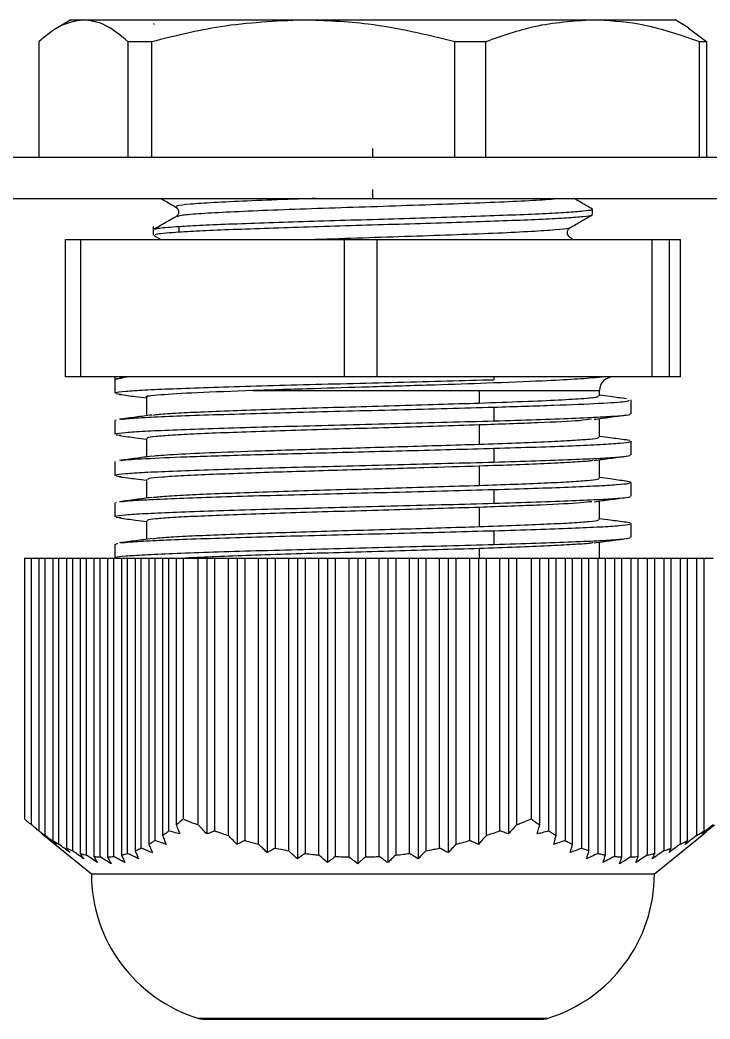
# Model space of a CAD drawing. Header units: millimetres. Extents: x 24 to 293, y 35 to 211.
# Drawn here: x 80.89 to 93.45, y 35.38 to 53.58 of the extents above; entities that cross this region are included whole.
import ezdxf

# ---------------------------------------------------------------- set-up
doc = ezdxf.new("R2010")
doc.units = ezdxf.units.MM
doc.header["$PDSIZE"] = -1

msp = doc.modelspace()

# ---------------------------------------------------------------- linework, layer by layer
at = {"color": 7, "linetype": 'Continuous', "lineweight": 25}
for p, q in [((81.814, 53.578), (81.571, 53.438)), ((81.814, 53.578), (82.045, 53.578)), ((82.045, 53.578), (86.046, 53.578)), ((86.046, 53.578), (91.315, 53.578)), ((91.315, 53.578), (92.814, 53.578)), ((93.058, 53.438), (92.814, 53.578)), ((93.056, 53.434), (93.396, 53.181)), ((81.232, 53.181), (81.232, 51.078)), ((83.288, 53.181), (82.859, 53.181)), ((82.859, 51.078), (82.859, 53.181)), ((83.288, 51.078), (83.288, 53.181)), ((88.805, 51.078), (88.805, 53.181)), ((89.37, 53.181), (88.805, 53.181)), ((89.37, 51.078), (89.37, 53.181)), ((93.26, 51.078), (93.26, 53.181)), ((93.396, 53.181), (93.26, 53.181)), ((93.396, 51.078), (93.396, 53.181)), ((38.564, 51.078), (136.064, 51.078)), ((38.564, 50.328), (136.064, 50.328)), ((91.314, 50.036), (91.314, 50.129)), ((83.314, 49.818), (83.314, 49.661)), ((83.781, 49.813), (83.781, 49.719)), ((81.717, 47.078), (81.717, 49.578)), ((81.717, 49.578), (81.993, 49.578)), ((81.993, 47.078), (81.993, 49.578)), ((81.993, 49.578), (86.799, 49.578)), ((83.325, 49.652), (83.452, 49.578)), ((86.799, 47.078), (86.799, 49.578)), ((86.799, 49.578), (87.389, 49.578)), ((87.389, 47.078), (87.389, 49.578)), ((87.389, 49.578), (92.396, 49.578)), ((90.945, 49.589), (90.897, 49.617)), ((92.396, 47.078), (92.396, 49.578)), ((92.396, 49.578), (92.71, 49.578)), ((92.71, 49.578), (92.71, 47.078)), ((92.71, 49.578), (92.912, 49.578)), ((92.912, 47.078), (92.912, 49.578)), ((81.993, 47.078), (81.717, 47.078)), ((86.799, 47.078), (81.993, 47.078)), ((82.614, 47.078), (82.614, 46.783)), ((82.873, 47.078), (82.702, 47.056)), ((87.389, 47.078), (86.799, 47.078)), ((92.396, 47.078), (87.389, 47.078)), ((89.518, 47.078), (89.518, 47.028)), ((92.71, 47.078), (92.396, 47.078)), ((92.912, 47.078), (92.71, 47.078)), ((82.723, 46.76), (82.638, 46.77)), ((85.126, 46.828), (89.248, 46.828)), ((89.248, 46.828), (89.248, 46.603)), ((89.248, 46.828), (91.439, 46.828)), ((91.439, 46.733), (91.439, 46.828)), ((83.189, 46.708), (83.189, 46.371)), ((92.014, 46.408), (92.014, 46.658)), ((89.518, 46.528), (89.518, 46.278)), ((82.614, 46.283), (82.614, 46.033)), ((82.637, 46.283), (82.636, 46.294)), ((91.439, 45.983), (91.439, 46.32)), ((89.248, 46.203), (89.248, 45.853)), ((82.725, 46.009), (82.638, 46.02)), ((83.189, 45.958), (83.189, 45.621)), ((91.993, 45.919), (91.905, 45.931)), ((92.014, 45.658), (92.014, 45.908)), ((89.518, 45.778), (89.518, 45.528)), ((82.614, 45.533), (82.614, 45.283)), ((82.622, 45.533), (82.615, 45.535)), ((91.439, 45.233), (91.439, 45.57)), ((89.248, 45.453), (89.248, 45.103)), ((82.724, 45.259), (82.638, 45.27)), ((83.189, 45.208), (83.189, 44.871)), ((92.01, 45.163), (91.911, 45.181)), ((92.014, 44.908), (92.014, 45.158)), ((89.518, 45.028), (89.518, 44.778)), ((82.614, 44.783), (82.614, 44.533)), ((82.637, 44.783), (82.642, 44.796)), ((91.439, 44.483), (91.439, 44.819)), ((89.248, 44.703), (89.248, 44.353)), ((82.723, 44.51), (82.638, 44.52)), ((83.189, 44.458), (83.189, 44.121)), ((91.996, 44.418), (91.904, 44.431)), ((92.014, 44.158), (92.014, 44.408)), ((89.518, 44.278), (89.518, 44.028)), ((82.614, 44.033), (82.614, 43.783)), ((82.632, 44.033), (82.668, 44.051)), ((91.439, 43.778), (91.439, 44.07)), ((89.248, 43.953), (89.248, 43.778)), ((80.972, 43.778), (80.972, 39.028)), ((80.972, 43.778), (81.097, 43.778)), ((81.097, 38.92), (81.097, 43.778)), ((81.097, 43.778), (81.233, 43.778)), ((81.233, 43.778), (81.233, 38.81)), ((81.233, 43.778), (81.347, 43.778)), ((81.347, 38.727), (81.347, 43.778)), ((81.347, 43.778), (81.483, 43.778)), ((81.483, 43.778), (81.483, 38.636)), ((81.483, 43.778), (81.597, 43.778)), ((81.597, 38.568), (81.597, 43.778)), ((81.597, 43.778), (81.733, 43.778)), ((81.733, 43.778), (81.733, 38.498)), ((81.733, 43.778), (81.847, 43.778)), ((81.847, 38.449), (81.847, 43.778)), ((81.847, 43.778), (81.983, 43.778)), ((81.983, 43.778), (81.983, 38.401)), ((81.983, 43.778), (82.097, 43.778)), ((82.097, 38.37), (82.097, 43.778)), ((82.097, 43.778), (82.233, 43.778)), ((82.233, 43.778), (82.233, 38.346)), ((82.233, 43.778), (82.347, 43.778)), ((82.347, 38.336), (82.347, 43.778)), ((82.347, 43.778), (82.483, 43.778)), ((82.483, 43.778), (82.483, 38.336)), ((82.483, 43.778), (82.596, 43.778)), ((82.596, 38.346), (82.596, 43.778)), ((82.596, 43.778), (82.733, 43.778)), ((82.733, 43.778), (82.733, 38.37)), ((82.733, 43.778), (82.846, 43.778)), ((82.846, 38.401), (82.846, 43.778)), ((82.846, 43.778), (82.983, 43.778)), ((82.983, 43.778), (82.983, 38.449)), ((82.983, 43.778), (83.096, 43.778)), ((83.096, 38.498), (83.096, 43.778)), ((83.096, 43.778), (83.233, 43.778)), ((83.233, 43.778), (83.233, 38.568)), ((83.233, 43.778), (83.346, 43.778)), ((83.346, 38.636), (83.346, 43.778)), ((83.346, 43.778), (83.482, 43.778)), ((83.482, 43.778), (83.482, 38.727)), ((83.482, 43.778), (83.596, 43.778)), ((83.596, 38.81), (83.596, 43.778)), ((83.596, 43.778), (83.732, 43.778)), ((83.732, 43.778), (83.732, 38.92)), ((83.732, 43.778), (83.857, 43.778)), ((83.857, 43.778), (83.857, 39.028)), ((83.857, 43.778), (84.133, 43.778)), ((84.133, 38.92), (84.133, 43.778)), ((84.133, 43.778), (84.29, 43.778)), ((84.29, 43.778), (84.29, 38.755)), ((84.29, 43.778), (84.432, 43.778)), ((84.432, 43.778), (84.432, 38.81)), ((84.432, 43.778), (84.682, 43.778)), ((84.682, 38.727), (84.682, 43.778)), ((84.682, 43.778), (84.839, 43.778)), ((84.839, 43.778), (84.839, 38.566)), ((84.839, 43.778), (84.981, 43.778)), ((84.981, 43.778), (84.981, 38.636)), ((84.981, 43.778), (85.231, 43.778)), ((85.231, 38.568), (85.231, 43.778)), ((85.231, 43.778), (85.389, 43.778)), ((85.389, 43.778), (85.389, 38.415)), ((85.389, 43.778), (85.531, 43.778)), ((85.531, 43.778), (85.531, 38.498)), ((85.531, 43.778), (85.78, 43.778)), ((85.78, 38.449), (85.78, 43.778)), ((85.78, 43.778), (85.938, 43.778)), ((85.938, 43.778), (85.938, 38.303)), ((85.938, 43.778), (86.08, 43.778)), ((86.08, 43.778), (86.08, 38.401)), ((86.08, 43.778), (86.33, 43.778)), ((86.33, 38.37), (86.33, 43.778)), ((86.33, 43.778), (86.487, 43.778)), ((86.487, 43.778), (86.487, 38.235)), ((86.487, 43.778), (86.629, 43.778)), ((86.629, 43.778), (86.629, 38.346)), ((86.629, 43.778), (86.879, 43.778)), ((86.879, 38.336), (86.879, 43.778)), ((86.879, 43.778), (87.036, 43.778)), ((87.036, 43.778), (87.036, 38.212)), ((87.036, 43.778), (87.178, 43.778)), ((87.178, 43.778), (87.178, 38.336)), ((87.178, 43.778), (87.428, 43.778)), ((87.428, 38.346), (87.428, 43.778)), ((87.428, 43.778), (87.586, 43.778)), ((87.586, 43.778), (87.586, 38.235)), ((87.586, 43.778), (87.728, 43.778)), ((87.728, 43.778), (87.728, 38.37)), ((87.728, 43.778), (87.977, 43.778)), ((87.977, 38.401), (87.977, 43.778)), ((87.977, 43.778), (88.135, 43.778)), ((88.135, 43.778), (88.135, 38.303)), ((88.135, 43.778), (88.277, 43.778)), ((88.277, 43.778), (88.277, 38.449)), ((88.277, 43.778), (88.527, 43.778)), ((88.527, 38.498), (88.527, 43.778)), ((88.527, 43.778), (88.684, 43.778)), ((88.684, 43.778), (88.684, 38.415)), ((88.684, 43.778), (88.826, 43.778)), ((88.826, 43.778), (88.826, 38.568)), ((88.826, 43.778), (89.076, 43.778)), ((89.076, 38.636), (89.076, 43.778)), ((89.076, 43.778), (89.233, 43.778)), ((89.233, 43.778), (89.233, 38.566)), ((89.233, 43.778), (89.375, 43.778)), ((89.375, 43.778), (89.375, 38.727)), ((89.375, 43.778), (89.625, 43.778)), ((89.625, 38.81), (89.625, 43.778)), ((89.625, 43.778), (89.783, 43.778)), ((89.783, 43.778), (89.783, 38.755)), ((89.783, 43.778), (89.925, 43.778)), ((89.925, 43.778), (89.925, 38.92)), ((89.925, 43.778), (90.2, 43.778)), ((90.2, 39.028), (90.2, 43.778)), ((90.2, 43.778), (90.35, 43.778)), ((90.35, 38.92), (90.35, 43.778)), ((90.35, 43.778), (90.513, 43.778)), ((90.513, 43.778), (90.513, 38.81)), ((90.513, 43.778), (90.649, 43.778)), ((90.649, 38.727), (90.649, 43.778)), ((90.649, 43.778), (90.812, 43.778)), ((90.812, 43.778), (90.812, 38.636)), ((90.812, 43.778), (90.948, 43.778)), ((90.948, 38.568), (90.948, 43.778)), ((90.948, 43.778), (91.112, 43.778)), ((91.112, 43.778), (91.112, 38.498)), ((91.112, 43.778), (91.248, 43.778)), ((91.248, 38.449), (91.248, 43.778)), ((91.248, 43.778), (91.411, 43.778)), ((91.411, 43.778), (91.411, 38.401)), ((91.411, 43.778), (91.547, 43.778)), ((91.547, 38.37), (91.547, 43.778)), ((91.547, 43.778), (91.71, 43.778)), ((91.71, 43.778), (91.71, 38.346)), ((91.71, 43.778), (91.847, 43.778)), ((91.847, 38.336), (91.847, 43.778)), ((91.847, 43.778), (92.01, 43.778)), ((92.01, 43.778), (92.01, 38.336)), ((92.01, 43.778), (92.146, 43.778)), ((92.146, 38.346), (92.146, 43.778)), ((92.146, 43.778), (92.309, 43.778)), ((92.309, 43.778), (92.309, 38.37)), ((92.309, 43.778), (92.445, 43.778)), ((92.445, 38.401), (92.445, 43.778)), ((92.445, 43.778), (92.609, 43.778)), ((92.609, 43.778), (92.609, 38.449)), ((92.609, 43.778), (92.745, 43.778)), ((92.745, 38.498), (92.745, 43.778)), ((92.745, 43.778), (92.908, 43.778)), ((92.908, 43.778), (92.908, 38.568)), ((92.908, 43.778), (93.044, 43.778)), ((93.044, 38.636), (93.044, 43.778)), ((93.044, 43.778), (93.207, 43.778)), ((93.207, 43.778), (93.207, 38.727)), ((93.207, 43.778), (93.343, 43.778)), ((93.343, 38.81), (93.343, 43.778)), ((93.343, 43.778), (93.507, 43.778)), ((81.293, 38.76), (82.189, 38.028)), ((92.439, 38.028), (93.336, 38.76)), ((93.336, 38.76), (93.33, 38.755)), ((82.189, 38.028), (92.439, 38.028)), ((90.484, 35.396), (84.144, 35.396)), ((84.217, 35.385), (90.412, 35.385))]:
    msp.add_line(p, q, dxfattribs=at)
at = {"color": 7, "linetype": 'Continuous'}
for p, q in [((87.314, 51.078), (87.314, 51.24)), ((87.314, 51.078), (87.395, 51.078)), ((87.314, 50.328), (87.314, 50.49)), ((87.314, 50.328), (87.395, 50.328))]:
    msp.add_line(p, q, dxfattribs=at)
at = {"color": 7, "linetype": 'Continuous', "lineweight": 25}
for centre, radius, start, end in [((91.689, 46.828), 0.25, 90, 180), ((84.939, 38.028), 2.75, 180, 253.1998), ((89.689, 38.028), 2.75, 286.8002, 0), ((84.217, 35.635), 0.25, 253.1998, 270), ((90.412, 35.635), 0.25, 270, 286.8002)]:
    msp.add_arc(centre, radius, start, end, dxfattribs=at)
for points, knots in [([(82.045, 53.578), (81.896, 53.555), (81.622, 53.512), (81.355, 53.285), (81.232, 53.181)], [0, 0, 0, 0, 0.5422, 1, 1, 1, 1]), ([(82.859, 53.181), (82.705, 53.309), (82.437, 53.531), (82.162, 53.564), (82.045, 53.578)], [0, 0, 0, 0, 0.57555, 1, 1, 1, 1]), ([(86.046, 53.578), (85.541, 53.555), (84.609, 53.512), (83.703, 53.285), (83.288, 53.181)], [0, 0, 0, 0, 0.5422, 1, 1, 1, 1]), ([(83.326, 53.513), (83.325, 53.513), (83.308, 53.51), (83.321, 53.507), (83.333, 53.504)], [0, 0, 0, 0, 0.05261, 1, 1, 1, 1]), ([(88.805, 53.181), (88.282, 53.309), (87.374, 53.531), (86.442, 53.564), (86.046, 53.578)], [0, 0, 0, 0, 0.57555, 1, 1, 1, 1]), ([(91.315, 53.578), (90.959, 53.555), (90.301, 53.512), (89.663, 53.285), (89.37, 53.181)], [0, 0, 0, 0, 0.5422, 1, 1, 1, 1]), ([(93.26, 53.181), (92.892, 53.309), (92.251, 53.531), (91.594, 53.564), (91.315, 53.578)], [0, 0, 0, 0, 0.5755498, 1, 1, 1, 1]), ([(83.451, 50.328), (83.475, 50.315), (83.566, 50.262), (83.658, 50.209), (83.725, 50.17)], [0, 0, 0, 0, 0.258486, 1, 1, 1, 1]), ([(86.269, 50.328), (86.099, 50.322), (85.647, 50.307), (85.005, 50.281), (84.391, 50.252), (83.96, 50.223), (83.723, 50.195), (83.736, 50.178), (83.742, 50.17)], [0, 0, 0, 0, 0.110938, 0.295748, 0.480607, 0.665419, 0.850276, 1, 1, 1, 1]), ([(90.726, 50.328), (90.677, 50.322), (90.545, 50.307), (90.108, 50.281), (89.47, 50.252), (88.693, 50.223), (87.836, 50.193), (86.948, 50.164), (86.081, 50.135), (85.288, 50.106), (84.616, 50.076), (84.112, 50.047), (83.803, 50.02), (83.764, 50.003), (83.748, 49.996)], [0, 0, 0, 0, 0.053051, 0.141244, 0.229469, 0.317663, 0.405888, 0.494082, 0.582306, 0.670501, 0.758725, 0.846921, 0.935143, 1, 1, 1, 1]), ([(91.309, 50.135), (91.242, 50.174), (91.13, 50.239), (91.019, 50.303), (90.976, 50.328)], [0, 0, 0, 0, 0.608929, 1, 1, 1, 1]), ([(83.726, 50.169), (83.739, 50.159), (83.765, 50.137), (83.779, 50.082), (83.765, 50.028), (83.739, 50.007), (83.726, 49.996)], [0, 0, 0, 0, 0.251225, 0.500116, 0.748828, 1, 1, 1, 1]), ([(91.295, 50.129), (91.299, 50.125), (91.309, 50.114), (91.158, 50.094), (90.86, 50.07), (90.418, 50.047), (89.859, 50.024), (89.202, 50), (88.472, 49.977), (87.697, 49.953), (86.908, 49.93), (86.134, 49.906), (85.406, 49.883), (84.753, 49.86), (84.189, 49.836), (83.917, 49.82), (83.781, 49.813)], [0, 0, 0, 0, 0.0381092, 0.1121008, 0.1860924, 0.260084, 0.3340756, 0.4080672, 0.4820588, 0.5560504, 0.630042, 0.7040336, 0.7780252, 0.8520168, 0.9260084, 1, 1, 1, 1]), ([(83.781, 49.719), (83.917, 49.727), (84.189, 49.742), (84.753, 49.766), (85.406, 49.789), (86.134, 49.813), (86.908, 49.836), (87.697, 49.86), (88.472, 49.883), (89.201, 49.906), (89.859, 49.93), (90.418, 49.953), (90.86, 49.977), (91.158, 50), (91.309, 50.02), (91.299, 50.032), (91.295, 50.036)], [0, 0, 0, 0, 0.073991, 0.147983, 0.221974, 0.295965, 0.369956, 0.443948, 0.517939, 0.59193, 0.665921, 0.739913, 0.813904, 0.887895, 0.961887, 1, 1, 1, 1]), ([(83.727, 49.996), (83.659, 49.957), (83.524, 49.879), (83.388, 49.8), (83.32, 49.761)], [0, 0, 0, 0, 0.4999705, 1, 1, 1, 1]), ([(90.901, 49.794), (90.969, 49.833), (91.105, 49.912), (91.24, 49.99), (91.308, 50.029)], [0, 0, 0, 0, 0.499969, 1, 1, 1, 1]), ([(83.781, 49.813), (83.642, 49.803), (83.399, 49.786), (83.36, 49.769), (83.343, 49.761)], [0, 0, 0, 0, 0.5702663, 1, 1, 1, 1]), ([(83.353, 49.661), (83.35, 49.668), (83.343, 49.688), (83.616, 49.707), (83.781, 49.719)], [0, 0, 0, 0, 0.39654, 1, 1, 1, 1]), ([(90.877, 49.794), (90.877, 49.79), (90.877, 49.777), (90.656, 49.754), (90.225, 49.725), (89.609, 49.695), (88.856, 49.666), (88.013, 49.637), (87.123, 49.608), (86.548, 49.588), (86.261, 49.578)], [0, 0, 0, 0, 0.0495846, 0.1853552, 0.3211304, 0.4569025, 0.5926914, 0.7284626, 0.8642174, 1, 1, 1, 1]), ([(90.902, 49.621), (90.889, 49.632), (90.863, 49.653), (90.85, 49.707), (90.863, 49.762), (90.889, 49.784), (90.902, 49.794)], [0, 0, 0, 0, 0.251258, 0.499995, 0.748839, 1, 1, 1, 1]), ([(82.657, 47.033), (82.64, 47.036), (82.604, 47.044), (82.698, 47.052), (82.746, 47.056)], [0, 0, 0, 0, 0.488682, 1, 1, 1, 1]), ([(82.637, 46.783), (82.632, 46.786), (82.618, 46.798), (82.79, 46.817), (83.134, 46.841), (83.649, 46.864), (84.303, 46.888), (85.072, 46.911), (85.928, 46.935), (86.837, 46.958), (87.763, 46.981), (88.678, 47.005), (89.238, 47.02), (89.518, 47.028)], [0, 0, 0, 0, 0.04625, 0.141625, 0.237, 0.332375, 0.42775, 0.523125, 0.6185, 0.713875, 0.80925, 0.904625, 1, 1, 1, 1]), ([(91.482, 47.078), (91.485, 47.078), (91.489, 47.078), (91.48, 47.077), (91.477, 47.077), (91.474, 47.076), (91.472, 47.076), (91.467, 47.075), (91.445, 47.072), (91.29, 47.056), (91.008, 47.034), (90.35, 46.999), (89.482, 46.965), (88.39, 46.929), (87.308, 46.896), (86.156, 46.862), (85.491, 46.84), (85.126, 46.828)], [0, 0, 0, 0, 0.0092502, 0.0103368, 0.010744, 0.011099, 0.0114502, 0.0118472, 0.0129017, 0.0219211, 0.1402001, 0.2615977, 0.425305, 0.5568987, 0.7125462, 0.8420577, 1, 1, 1, 1]), ([(82.7, 46.76), (82.798, 46.747), (82.961, 46.725), (83.124, 46.703), (83.189, 46.695)], [0, 0, 0, 0, 0.600116, 1, 1, 1, 1]), ([(85.126, 46.828), (84.765, 46.815), (84.043, 46.789), (83.411, 46.75), (83.13, 46.723), (83.201, 46.709), (83.207, 46.708)], [0, 0, 0, 0, 0.323592, 0.647185, 0.970777, 1, 1, 1, 1]), ([(83.305, 46.384), (83.322, 46.386), (83.385, 46.397), (83.653, 46.416), (84.096, 46.439), (84.672, 46.463), (85.346, 46.486), (86.097, 46.51), (86.895, 46.533), (87.708, 46.556), (88.511, 46.58), (89.002, 46.595), (89.248, 46.603)], [0, 0, 0, 0, 0.04002, 0.146685, 0.253349, 0.360014, 0.466678, 0.573342, 0.680007, 0.786671, 0.893336, 1, 1, 1, 1]), ([(89.248, 46.603), (89.524, 46.613), (90.075, 46.631), (90.723, 46.66), (91.181, 46.688), (91.423, 46.712), (91.415, 46.727), (91.412, 46.733)], [0, 0, 0, 0, 0.217575, 0.435151, 0.652726, 0.870302, 1, 1, 1, 1]), ([(89.518, 46.528), (89.899, 46.54), (90.662, 46.563), (91.47, 46.597), (91.954, 46.629), (91.971, 46.649), (91.979, 46.658)], [0, 0, 0, 0, 0.265894, 0.531787, 0.797681, 1, 1, 1, 1]), ([(91.928, 46.68), (91.831, 46.693), (91.667, 46.715), (91.504, 46.737), (91.439, 46.746)], [0, 0, 0, 0, 0.60021, 1, 1, 1, 1]), ([(82.725, 46.306), (82.75, 46.31), (82.826, 46.321), (83.142, 46.341), (83.647, 46.364), (84.303, 46.388), (85.072, 46.411), (85.928, 46.435), (86.837, 46.458), (87.763, 46.481), (88.678, 46.505), (89.238, 46.52), (89.518, 46.528)], [0, 0, 0, 0, 0.052314, 0.157612, 0.262911, 0.368209, 0.473508, 0.578806, 0.684105, 0.789403, 0.894702, 1, 1, 1, 1]), ([(89.518, 46.278), (89.781, 46.286), (90.308, 46.302), (90.961, 46.325), (91.481, 46.349), (91.831, 46.372), (92.008, 46.392), (91.996, 46.403), (91.992, 46.408)], [0, 0, 0, 0, 0.181324, 0.362647, 0.543971, 0.725295, 0.906619, 1, 1, 1, 1]), ([(82.637, 46.033), (82.632, 46.036), (82.618, 46.048), (82.79, 46.067), (83.134, 46.091), (83.649, 46.114), (84.303, 46.138), (85.072, 46.161), (85.928, 46.184), (86.837, 46.208), (87.763, 46.231), (88.678, 46.255), (89.238, 46.27), (89.518, 46.278)], [0, 0, 0, 0, 0.046244, 0.14162, 0.236995, 0.332371, 0.427747, 0.523122, 0.618498, 0.713873, 0.809249, 0.904624, 1, 1, 1, 1]), ([(83.288, 46.384), (83.19, 46.371), (82.995, 46.345), (82.799, 46.319), (82.702, 46.306)], [0, 0, 0, 0, 0.499396, 1, 1, 1, 1]), ([(91.293, 46.307), (91.232, 46.298), (91.076, 46.277), (90.37, 46.242), (89.622, 46.216), (89.248, 46.203)], [0, 0, 0, 0, 0.2435572, 0.6217786, 1, 1, 1, 1]), ([(91.341, 46.306), (91.439, 46.319), (91.634, 46.346), (91.829, 46.372), (91.927, 46.385)], [0, 0, 0, 0, 0.499368, 1, 1, 1, 1]), ([(89.248, 46.203), (89.002, 46.195), (88.511, 46.18), (87.708, 46.156), (86.895, 46.133), (86.097, 46.11), (85.347, 46.086), (84.671, 46.063), (84.098, 46.039), (83.646, 46.016), (83.343, 45.992), (83.193, 45.973), (83.205, 45.961), (83.209, 45.958)], [0, 0, 0, 0, 0.095375, 0.19075, 0.286125, 0.381499, 0.476874, 0.572249, 0.667624, 0.762999, 0.858374, 0.953748, 1, 1, 1, 1]), ([(82.701, 46.009), (82.799, 45.996), (82.962, 45.975), (83.125, 45.953), (83.189, 45.945)], [0, 0, 0, 0, 0.601362, 1, 1, 1, 1]), ([(83.298, 45.633), (83.302, 45.635), (83.348, 45.646), (83.672, 45.667), (84.314, 45.7), (85.281, 45.734), (86.5, 45.772), (87.91, 45.812), (88.793, 45.839), (89.248, 45.853)], [0, 0, 0, 0, 0.014951, 0.150545, 0.297595, 0.456084, 0.625994, 0.807306, 1, 1, 1, 1]), ([(89.248, 45.853), (89.479, 45.861), (89.942, 45.877), (90.515, 45.9), (90.972, 45.924), (91.278, 45.947), (91.434, 45.967), (91.423, 45.978), (91.419, 45.983)], [0, 0, 0, 0, 0.181324, 0.362648, 0.543972, 0.725296, 0.90662, 1, 1, 1, 1]), ([(89.518, 45.778), (89.781, 45.786), (90.308, 45.802), (90.961, 45.825), (91.481, 45.849), (91.831, 45.872), (92.008, 45.892), (91.996, 45.903), (91.992, 45.908)], [0, 0, 0, 0, 0.181324, 0.362648, 0.543972, 0.725296, 0.90662, 1, 1, 1, 1]), ([(91.928, 45.93), (91.83, 45.943), (91.667, 45.965), (91.504, 45.987), (91.439, 45.995)], [0, 0, 0, 0, 0.600745, 1, 1, 1, 1]), ([(82.723, 45.556), (82.732, 45.558), (82.785, 45.57), (83.161, 45.592), (83.897, 45.625), (84.997, 45.659), (86.14, 45.69), (87.148, 45.716), (87.947, 45.736), (88.756, 45.757), (89.261, 45.771), (89.518, 45.778)], [0, 0, 0, 0, 0.027664, 0.16132, 0.306267, 0.462489, 0.629969, 0.718222, 0.809312, 0.903238, 1, 1, 1, 1]), ([(82.637, 45.283), (82.632, 45.286), (82.618, 45.298), (82.79, 45.317), (83.134, 45.341), (83.649, 45.364), (84.303, 45.388), (85.072, 45.411), (85.928, 45.435), (86.837, 45.458), (87.763, 45.481), (88.678, 45.505), (89.238, 45.52), (89.518, 45.528)], [0, 0, 0, 0, 0.046254, 0.141628, 0.237003, 0.332378, 0.427752, 0.523127, 0.618501, 0.713876, 0.809251, 0.904625, 1, 1, 1, 1]), ([(83.287, 45.634), (83.189, 45.621), (82.994, 45.594), (82.799, 45.569), (82.701, 45.556)], [0, 0, 0, 0, 0.49942, 1, 1, 1, 1]), ([(91.324, 45.557), (91.305, 45.553), (91.239, 45.542), (90.964, 45.524), (90.516, 45.5), (89.941, 45.477), (89.479, 45.461), (89.248, 45.453)], [0, 0, 0, 0, 0.093834, 0.320376, 0.546917, 0.773459, 1, 1, 1, 1]), ([(89.518, 45.528), (89.78, 45.536), (90.304, 45.552), (90.954, 45.575), (91.474, 45.598), (91.826, 45.622), (92.006, 45.641), (91.996, 45.653), (91.992, 45.658)], [0, 0, 0, 0, 0.18023, 0.360605, 0.541124, 0.721788, 0.902597, 1, 1, 1, 1]), ([(91.342, 45.557), (91.44, 45.57), (91.635, 45.596), (91.831, 45.622), (91.929, 45.635)], [0, 0, 0, 0, 0.499386, 1, 1, 1, 1]), ([(89.248, 45.453), (88.918, 45.443), (88.21, 45.421), (86.959, 45.385), (85.851, 45.352), (84.992, 45.324), (84.378, 45.301), (83.848, 45.277), (83.449, 45.252), (83.214, 45.229), (83.213, 45.214), (83.213, 45.208)], [0, 0, 0, 0, 0.126887, 0.271881, 0.434932, 0.523578, 0.616775, 0.714522, 0.816816, 0.923656, 1, 1, 1, 1]), ([(82.701, 45.26), (82.799, 45.247), (82.962, 45.225), (83.125, 45.203), (83.189, 45.195)], [0, 0, 0, 0, 0.601572, 1, 1, 1, 1]), ([(89.248, 45.103), (89.465, 45.111), (89.901, 45.125), (90.451, 45.147), (90.904, 45.17), (91.227, 45.192), (91.415, 45.213), (91.423, 45.227), (91.426, 45.233)], [0, 0, 0, 0, 0.1696709, 0.3408911, 0.5136604, 0.6879786, 0.8638458, 1, 1, 1, 1]), ([(89.518, 45.028), (89.765, 45.036), (90.261, 45.05), (90.889, 45.072), (91.404, 45.095), (91.773, 45.117), (91.987, 45.138), (91.995, 45.152), (91.999, 45.158)], [0, 0, 0, 0, 0.169721, 0.340984, 0.51379, 0.688138, 0.864029, 1, 1, 1, 1]), ([(91.927, 45.18), (91.829, 45.193), (91.667, 45.215), (91.504, 45.237), (91.439, 45.245)], [0, 0, 0, 0, 0.60169, 1, 1, 1, 1]), ([(82.723, 44.806), (82.754, 44.81), (82.84, 44.822), (83.174, 44.843), (83.691, 44.866), (84.354, 44.889), (85.125, 44.913), (85.978, 44.936), (86.879, 44.959), (87.793, 44.982), (88.693, 45.005), (89.243, 45.021), (89.518, 45.028)], [0, 0, 0, 0, 0.060838, 0.166182, 0.271278, 0.376125, 0.480724, 0.585076, 0.689179, 0.793034, 0.896641, 1, 1, 1, 1]), ([(83.305, 44.883), (83.327, 44.887), (83.398, 44.898), (83.682, 44.918), (84.134, 44.941), (84.716, 44.964), (85.393, 44.988), (86.141, 45.011), (86.932, 45.034), (87.734, 45.057), (88.524, 45.08), (89.007, 45.096), (89.248, 45.103)], [0, 0, 0, 0, 0.0488008, 0.1554946, 0.2619372, 0.3681285, 0.4740686, 0.5797574, 0.685195, 0.7903812, 0.8953163, 1, 1, 1, 1]), ([(82.637, 44.533), (82.632, 44.536), (82.618, 44.548), (82.79, 44.567), (83.134, 44.591), (83.649, 44.614), (84.302, 44.638), (85.072, 44.661), (85.928, 44.685), (86.837, 44.708), (87.763, 44.731), (88.678, 44.755), (89.238, 44.77), (89.518, 44.778)], [0, 0, 0, 0, 0.046246, 0.141621, 0.236997, 0.332372, 0.427747, 0.523123, 0.618498, 0.713874, 0.809249, 0.904625, 1, 1, 1, 1]), ([(83.286, 44.883), (83.189, 44.87), (82.993, 44.844), (82.798, 44.818), (82.7, 44.805)], [0, 0, 0, 0, 0.499395, 1, 1, 1, 1]), ([(91.299, 44.806), (91.242, 44.799), (91.09, 44.778), (90.403, 44.744), (89.64, 44.717), (89.248, 44.703)], [0, 0, 0, 0, 0.2272001, 0.6023224, 1, 1, 1, 1]), ([(89.518, 44.778), (89.781, 44.786), (90.308, 44.802), (90.961, 44.825), (91.481, 44.849), (91.831, 44.872), (92.008, 44.892), (91.996, 44.903), (91.992, 44.908)], [0, 0, 0, 0, 0.18132, 0.36264, 0.54396, 0.72528, 0.9066, 1, 1, 1, 1]), ([(91.341, 44.806), (91.438, 44.819), (91.634, 44.845), (91.829, 44.871), (91.927, 44.884)], [0, 0, 0, 0, 0.499402, 1, 1, 1, 1]), ([(89.248, 44.703), (89.002, 44.695), (88.511, 44.68), (87.708, 44.656), (86.895, 44.633), (86.097, 44.61), (85.346, 44.586), (84.671, 44.563), (84.098, 44.539), (83.646, 44.516), (83.343, 44.492), (83.193, 44.473), (83.205, 44.461), (83.209, 44.458)], [0, 0, 0, 0, 0.095375, 0.190751, 0.286126, 0.381502, 0.476877, 0.572253, 0.667628, 0.763003, 0.858379, 0.953754, 1, 1, 1, 1]), ([(82.7, 44.51), (82.798, 44.497), (82.961, 44.475), (83.124, 44.453), (83.189, 44.445)], [0, 0, 0, 0, 0.600164, 1, 1, 1, 1]), ([(89.248, 44.353), (89.478, 44.361), (89.937, 44.377), (90.507, 44.4), (90.963, 44.423), (91.273, 44.446), (91.432, 44.466), (91.423, 44.478), (91.42, 44.483)], [0, 0, 0, 0, 0.179915, 0.360016, 0.540304, 0.720778, 0.90144, 1, 1, 1, 1]), ([(89.518, 44.278), (89.779, 44.286), (90.303, 44.302), (90.952, 44.325), (91.472, 44.348), (91.824, 44.371), (92.005, 44.391), (91.995, 44.403), (91.992, 44.408)], [0, 0, 0, 0, 0.179915, 0.360016, 0.540304, 0.720778, 0.90144, 1, 1, 1, 1]), ([(91.927, 44.431), (91.829, 44.444), (91.666, 44.465), (91.504, 44.487), (91.439, 44.496)], [0, 0, 0, 0, 0.602091, 1, 1, 1, 1]), ([(82.716, 44.055), (82.768, 44.062), (82.887, 44.076), (83.279, 44.098), (83.831, 44.121), (84.512, 44.144), (85.289, 44.167), (86.132, 44.19), (87.008, 44.212), (87.884, 44.234), (88.737, 44.256), (89.258, 44.271), (89.518, 44.278)], [0, 0, 0, 0, 0.085031, 0.190728, 0.295417, 0.399097, 0.501769, 0.603433, 0.704088, 0.803734, 0.902371, 1, 1, 1, 1]), ([(83.303, 44.133), (83.342, 44.139), (83.441, 44.152), (83.773, 44.173), (84.256, 44.196), (84.855, 44.219), (85.536, 44.242), (86.276, 44.265), (87.045, 44.287), (87.814, 44.309), (88.563, 44.331), (89.02, 44.346), (89.248, 44.353)], [0, 0, 0, 0, 0.073121, 0.180177, 0.286216, 0.391237, 0.495241, 0.598228, 0.700198, 0.801149, 0.901084, 1, 1, 1, 1]), ([(82.637, 43.783), (82.632, 43.786), (82.618, 43.798), (82.79, 43.817), (83.134, 43.841), (83.649, 43.864), (84.303, 43.888), (85.072, 43.911), (85.928, 43.935), (86.837, 43.958), (87.763, 43.981), (88.678, 44.005), (89.238, 44.02), (89.518, 44.028)], [0, 0, 0, 0, 0.046244, 0.14162, 0.236995, 0.332371, 0.427746, 0.523122, 0.618498, 0.713873, 0.809249, 0.904624, 1, 1, 1, 1]), ([(83.287, 44.134), (83.189, 44.12), (82.994, 44.094), (82.798, 44.068), (82.7, 44.055)], [0, 0, 0, 0, 0.499375, 1, 1, 1, 1]), ([(91.323, 44.057), (91.304, 44.053), (91.238, 44.042), (90.964, 44.024), (90.516, 44), (89.942, 43.977), (89.479, 43.961), (89.248, 43.953)], [0, 0, 0, 0, 0.092498, 0.319373, 0.546249, 0.773124, 1, 1, 1, 1]), ([(89.518, 44.028), (89.781, 44.036), (90.308, 44.052), (90.961, 44.075), (91.481, 44.099), (91.831, 44.122), (92.008, 44.142), (91.996, 44.153), (91.992, 44.158)], [0, 0, 0, 0, 0.181323, 0.362646, 0.543969, 0.725293, 0.906616, 1, 1, 1, 1]), ([(91.341, 44.056), (91.438, 44.069), (91.634, 44.096), (91.829, 44.122), (91.927, 44.135)], [0, 0, 0, 0, 0.49907, 1, 1, 1, 1]), ([(89.248, 43.953), (89.002, 43.945), (88.511, 43.93), (87.708, 43.906), (86.895, 43.883), (86.098, 43.86), (85.345, 43.836), (84.676, 43.813), (84.186, 43.793), (83.976, 43.782), (83.909, 43.778)], [0, 0, 0, 0, 0.133923, 0.267845, 0.401768, 0.53569, 0.669613, 0.803535, 0.937458, 1, 1, 1, 1]), ([(80.972, 39.028), (80.996, 39.007), (81.037, 38.97), (81.079, 38.935), (81.097, 38.92)], [0, 0, 0, 0, 0.565142, 1, 1, 1, 1]), ([(83.732, 38.92), (83.756, 38.939), (83.797, 38.975), (83.839, 39.012), (83.857, 39.028)], [0, 0, 0, 0, 0.554834, 1, 1, 1, 1]), ([(83.857, 39.028), (83.909, 39.007), (84.001, 38.97), (84.093, 38.935), (84.133, 38.92)], [0, 0, 0, 0, 0.565142, 1, 1, 1, 1]), ([(89.925, 38.92), (89.976, 38.939), (90.068, 38.975), (90.159, 39.012), (90.2, 39.028)], [0, 0, 0, 0, 0.554834, 1, 1, 1, 1]), ([(90.2, 39.028), (90.228, 39.007), (90.278, 38.97), (90.328, 38.935), (90.35, 38.92)], [0, 0, 0, 0, 0.565142, 1, 1, 1, 1]), ([(81.251, 38.794), (81.23, 38.811), (81.178, 38.853), (81.127, 38.895), (81.097, 38.92)], [0, 0, 0, 0, 0.418292, 1, 1, 1, 1]), ([(81.233, 38.81), (81.246, 38.799), (81.265, 38.782), (81.285, 38.766), (81.293, 38.76)], [0, 0, 0, 0, 0.621409, 1, 1, 1, 1]), ([(81.233, 38.81), (81.255, 38.794), (81.293, 38.765), (81.331, 38.738), (81.347, 38.727)], [0, 0, 0, 0, 0.564223, 1, 1, 1, 1]), ([(83.482, 38.727), (83.504, 38.742), (83.542, 38.769), (83.579, 38.797), (83.596, 38.81)], [0, 0, 0, 0, 0.555756, 1, 1, 1, 1]), ([(83.798, 38.755), (83.76, 38.765), (83.693, 38.783), (83.626, 38.802), (83.596, 38.81)], [0, 0, 0, 0, 0.557115, 1, 1, 1, 1]), ([(83.732, 38.92), (83.745, 38.889), (83.766, 38.834), (83.788, 38.779), (83.798, 38.755)], [0, 0, 0, 0, 0.564332, 1, 1, 1, 1]), ([(84.29, 38.755), (84.261, 38.785), (84.208, 38.84), (84.156, 38.895), (84.133, 38.92)], [0, 0, 0, 0, 0.555659, 1, 1, 1, 1]), ([(84.432, 38.81), (84.406, 38.799), (84.358, 38.78), (84.311, 38.762), (84.29, 38.755)], [0, 0, 0, 0, 0.56287, 1, 1, 1, 1]), ([(84.432, 38.81), (84.479, 38.794), (84.562, 38.765), (84.645, 38.738), (84.682, 38.727)], [0, 0, 0, 0, 0.564223, 1, 1, 1, 1]), ([(89.375, 38.727), (89.422, 38.742), (89.505, 38.769), (89.588, 38.797), (89.625, 38.81)], [0, 0, 0, 0, 0.555756, 1, 1, 1, 1]), ([(89.783, 38.755), (89.753, 38.765), (89.701, 38.783), (89.648, 38.802), (89.625, 38.81)], [0, 0, 0, 0, 0.557115, 1, 1, 1, 1]), ([(89.925, 38.92), (89.898, 38.889), (89.851, 38.834), (89.803, 38.779), (89.783, 38.755)], [0, 0, 0, 0, 0.564332, 1, 1, 1, 1]), ([(90.306, 38.755), (90.314, 38.785), (90.328, 38.84), (90.343, 38.895), (90.35, 38.92)], [0, 0, 0, 0, 0.555659, 1, 1, 1, 1]), ([(90.513, 38.81), (90.474, 38.799), (90.405, 38.78), (90.336, 38.762), (90.306, 38.755)], [0, 0, 0, 0, 0.5628697, 1, 1, 1, 1]), ([(90.513, 38.81), (90.538, 38.794), (90.584, 38.765), (90.629, 38.738), (90.649, 38.727)], [0, 0, 0, 0, 0.564223, 1, 1, 1, 1]), ([(93.207, 38.727), (93.233, 38.742), (93.278, 38.769), (93.323, 38.797), (93.343, 38.81)], [0, 0, 0, 0, 0.555756, 1, 1, 1, 1]), ([(93.507, 38.92), (93.468, 38.889), (93.399, 38.834), (93.329, 38.779), (93.299, 38.755)], [0, 0, 0, 0, 0.564332, 1, 1, 1, 1]), ([(93.299, 38.755), (93.307, 38.765), (93.322, 38.783), (93.337, 38.802), (93.343, 38.81)], [0, 0, 0, 0, 0.5571152, 1, 1, 1, 1]), ([(93.33, 38.755), (93.367, 38.785), (93.434, 38.84), (93.502, 38.895), (93.531, 38.92)], [0, 0, 0, 0, 0.555659, 1, 1, 1, 1]), ([(81.549, 38.566), (81.511, 38.596), (81.444, 38.649), (81.377, 38.703), (81.347, 38.727)], [0, 0, 0, 0, 0.55561, 1, 1, 1, 1]), ([(81.483, 38.636), (81.496, 38.622), (81.517, 38.599), (81.539, 38.576), (81.549, 38.566)], [0, 0, 0, 0, 0.562894, 1, 1, 1, 1]), ([(81.483, 38.636), (81.505, 38.623), (81.542, 38.599), (81.58, 38.578), (81.597, 38.568)], [0, 0, 0, 0, 0.563597, 1, 1, 1, 1]), ([(83.233, 38.568), (83.254, 38.58), (83.292, 38.602), (83.329, 38.625), (83.346, 38.636)], [0, 0, 0, 0, 0.556381, 1, 1, 1, 1]), ([(83.548, 38.566), (83.51, 38.579), (83.443, 38.601), (83.376, 38.625), (83.346, 38.636)], [0, 0, 0, 0, 0.557092, 1, 1, 1, 1]), ([(83.482, 38.727), (83.495, 38.696), (83.517, 38.643), (83.538, 38.59), (83.548, 38.566)], [0, 0, 0, 0, 0.56438, 1, 1, 1, 1]), ([(84.839, 38.566), (84.81, 38.596), (84.758, 38.649), (84.705, 38.703), (84.682, 38.727)], [0, 0, 0, 0, 0.55561, 1, 1, 1, 1]), ([(84.981, 38.636), (84.955, 38.622), (84.908, 38.599), (84.86, 38.576), (84.839, 38.566)], [0, 0, 0, 0, 0.562894, 1, 1, 1, 1]), ([(84.981, 38.636), (85.028, 38.623), (85.111, 38.599), (85.195, 38.578), (85.231, 38.568)], [0, 0, 0, 0, 0.563597, 1, 1, 1, 1]), ([(88.826, 38.568), (88.873, 38.58), (88.956, 38.602), (89.039, 38.625), (89.076, 38.636)], [0, 0, 0, 0, 0.556381, 1, 1, 1, 1]), ([(89.233, 38.566), (89.204, 38.579), (89.151, 38.601), (89.099, 38.625), (89.076, 38.636)], [0, 0, 0, 0, 0.557092, 1, 1, 1, 1]), ([(89.375, 38.727), (89.349, 38.696), (89.301, 38.643), (89.254, 38.59), (89.233, 38.566)], [0, 0, 0, 0, 0.56438, 1, 1, 1, 1]), ([(90.605, 38.566), (90.613, 38.596), (90.628, 38.649), (90.643, 38.703), (90.649, 38.727)], [0, 0, 0, 0, 0.55561, 1, 1, 1, 1]), ([(90.812, 38.636), (90.774, 38.622), (90.705, 38.599), (90.635, 38.576), (90.605, 38.566)], [0, 0, 0, 0, 0.562894, 1, 1, 1, 1]), ([(90.812, 38.636), (90.838, 38.623), (90.883, 38.599), (90.929, 38.578), (90.948, 38.568)], [0, 0, 0, 0, 0.563597, 1, 1, 1, 1]), ([(92.908, 38.568), (92.933, 38.58), (92.979, 38.602), (93.024, 38.625), (93.044, 38.636)], [0, 0, 0, 0, 0.556381, 1, 1, 1, 1]), ([(93.207, 38.727), (93.168, 38.696), (93.099, 38.643), (93.03, 38.59), (93, 38.566)], [0, 0, 0, 0, 0.56438, 1, 1, 1, 1]), ([(93, 38.566), (93.008, 38.579), (93.023, 38.601), (93.038, 38.625), (93.044, 38.636)], [0, 0, 0, 0, 0.5570921, 1, 1, 1, 1]), ([(81.799, 38.415), (81.761, 38.443), (81.694, 38.494), (81.627, 38.546), (81.597, 38.568)], [0, 0, 0, 0, 0.5556, 1, 1, 1, 1]), ([(81.733, 38.498), (81.745, 38.482), (81.767, 38.454), (81.789, 38.427), (81.799, 38.415)], [0, 0, 0, 0, 0.563111, 1, 1, 1, 1]), ([(81.733, 38.498), (81.755, 38.488), (81.792, 38.471), (81.83, 38.455), (81.847, 38.449)], [0, 0, 0, 0, 0.562768, 1, 1, 1, 1]), ([(82.049, 38.303), (82.011, 38.33), (81.944, 38.378), (81.877, 38.427), (81.847, 38.449)], [0, 0, 0, 0, 0.555643, 1, 1, 1, 1]), ([(81.983, 38.401), (81.995, 38.382), (82.017, 38.349), (82.039, 38.317), (82.049, 38.303)], [0, 0, 0, 0, 0.563467, 1, 1, 1, 1]), ([(81.983, 38.401), (82.004, 38.394), (82.042, 38.383), (82.08, 38.374), (82.097, 38.37)], [0, 0, 0, 0, 0.561748, 1, 1, 1, 1]), ([(82.733, 38.37), (82.754, 38.375), (82.792, 38.384), (82.83, 38.396), (82.846, 38.401)], [0, 0, 0, 0, 0.558227, 1, 1, 1, 1]), ([(83.048, 38.303), (83.011, 38.321), (82.943, 38.353), (82.876, 38.386), (82.846, 38.401)], [0, 0, 0, 0, 0.55652, 1, 1, 1, 1]), ([(82.983, 38.449), (83.004, 38.457), (83.042, 38.473), (83.08, 38.49), (83.096, 38.498)], [0, 0, 0, 0, 0.557209, 1, 1, 1, 1]), ([(82.983, 38.449), (82.995, 38.421), (83.017, 38.372), (83.039, 38.324), (83.048, 38.303)], [0, 0, 0, 0, 0.564346, 1, 1, 1, 1]), ([(83.298, 38.415), (83.26, 38.43), (83.193, 38.457), (83.126, 38.485), (83.096, 38.498)], [0, 0, 0, 0, 0.556875, 1, 1, 1, 1]), ([(83.233, 38.568), (83.245, 38.539), (83.267, 38.488), (83.289, 38.437), (83.298, 38.415)], [0, 0, 0, 0, 0.564389, 1, 1, 1, 1]), ([(85.389, 38.415), (85.359, 38.443), (85.307, 38.494), (85.254, 38.546), (85.231, 38.568)], [0, 0, 0, 0, 0.5556, 1, 1, 1, 1]), ([(85.531, 38.498), (85.504, 38.482), (85.457, 38.454), (85.409, 38.427), (85.389, 38.415)], [0, 0, 0, 0, 0.563111, 1, 1, 1, 1]), ([(85.531, 38.498), (85.577, 38.488), (85.66, 38.471), (85.744, 38.455), (85.78, 38.449)], [0, 0, 0, 0, 0.562768, 1, 1, 1, 1]), ([(85.938, 38.303), (85.909, 38.33), (85.856, 38.378), (85.804, 38.427), (85.78, 38.449)], [0, 0, 0, 0, 0.5556432, 1, 1, 1, 1]), ([(86.08, 38.401), (86.053, 38.382), (86.006, 38.349), (85.959, 38.317), (85.938, 38.303)], [0, 0, 0, 0, 0.563467, 1, 1, 1, 1]), ([(86.08, 38.401), (86.127, 38.394), (86.21, 38.383), (86.293, 38.374), (86.33, 38.37)], [0, 0, 0, 0, 0.561748, 1, 1, 1, 1]), ([(87.728, 38.37), (87.774, 38.375), (87.858, 38.384), (87.941, 38.396), (87.977, 38.401)], [0, 0, 0, 0, 0.558227, 1, 1, 1, 1]), ([(88.135, 38.303), (88.106, 38.321), (88.053, 38.353), (88.001, 38.386), (87.977, 38.401)], [0, 0, 0, 0, 0.55652, 1, 1, 1, 1]), ([(88.277, 38.449), (88.25, 38.421), (88.203, 38.372), (88.156, 38.324), (88.135, 38.303)], [0, 0, 0, 0, 0.564346, 1, 1, 1, 1]), ([(88.277, 38.449), (88.323, 38.457), (88.407, 38.473), (88.49, 38.49), (88.527, 38.498)], [0, 0, 0, 0, 0.557209, 1, 1, 1, 1]), ([(88.684, 38.415), (88.655, 38.43), (88.602, 38.457), (88.55, 38.485), (88.527, 38.498)], [0, 0, 0, 0, 0.556875, 1, 1, 1, 1]), ([(88.826, 38.568), (88.8, 38.539), (88.752, 38.488), (88.705, 38.437), (88.684, 38.415)], [0, 0, 0, 0, 0.564389, 1, 1, 1, 1]), ([(90.904, 38.415), (90.912, 38.443), (90.927, 38.494), (90.942, 38.546), (90.948, 38.568)], [0, 0, 0, 0, 0.5556, 1, 1, 1, 1]), ([(91.112, 38.498), (91.073, 38.482), (91.004, 38.454), (90.935, 38.427), (90.904, 38.415)], [0, 0, 0, 0, 0.563111, 1, 1, 1, 1]), ([(91.112, 38.498), (91.137, 38.488), (91.182, 38.471), (91.228, 38.455), (91.248, 38.449)], [0, 0, 0, 0, 0.562768, 1, 1, 1, 1]), ([(91.204, 38.303), (91.212, 38.33), (91.227, 38.378), (91.241, 38.427), (91.248, 38.449)], [0, 0, 0, 0, 0.555643, 1, 1, 1, 1]), ([(91.411, 38.401), (91.372, 38.382), (91.303, 38.349), (91.234, 38.317), (91.204, 38.303)], [0, 0, 0, 0, 0.563467, 1, 1, 1, 1]), ([(91.411, 38.401), (91.437, 38.394), (91.482, 38.383), (91.527, 38.374), (91.547, 38.37)], [0, 0, 0, 0, 0.561748, 1, 1, 1, 1]), ([(92.309, 38.37), (92.335, 38.375), (92.38, 38.384), (92.425, 38.396), (92.445, 38.401)], [0, 0, 0, 0, 0.558227, 1, 1, 1, 1]), ([(92.609, 38.449), (92.57, 38.421), (92.501, 38.372), (92.431, 38.324), (92.401, 38.303)], [0, 0, 0, 0, 0.564346, 1, 1, 1, 1]), ([(92.401, 38.303), (92.409, 38.321), (92.424, 38.353), (92.439, 38.386), (92.445, 38.401)], [0, 0, 0, 0, 0.55652, 1, 1, 1, 1]), ([(92.609, 38.449), (92.634, 38.457), (92.679, 38.473), (92.725, 38.49), (92.745, 38.498)], [0, 0, 0, 0, 0.557209, 1, 1, 1, 1]), ([(92.908, 38.568), (92.869, 38.539), (92.8, 38.488), (92.731, 38.437), (92.7, 38.415)], [0, 0, 0, 0, 0.564389, 1, 1, 1, 1]), ([(92.7, 38.415), (92.709, 38.43), (92.723, 38.457), (92.738, 38.485), (92.745, 38.498)], [0, 0, 0, 0, 0.5568754, 1, 1, 1, 1]), ([(82.298, 38.235), (82.261, 38.26), (82.194, 38.305), (82.127, 38.35), (82.097, 38.37)], [0, 0, 0, 0, 0.555751, 1, 1, 1, 1]), ([(82.233, 38.346), (82.245, 38.325), (82.267, 38.287), (82.289, 38.251), (82.298, 38.235)], [0, 0, 0, 0, 0.563794, 1, 1, 1, 1]), ([(82.233, 38.346), (82.254, 38.344), (82.292, 38.339), (82.33, 38.337), (82.347, 38.336)], [0, 0, 0, 0, 0.560591, 1, 1, 1, 1]), ([(82.548, 38.212), (82.511, 38.235), (82.443, 38.276), (82.376, 38.317), (82.347, 38.336)], [0, 0, 0, 0, 0.555934, 1, 1, 1, 1]), ([(82.483, 38.336), (82.504, 38.337), (82.542, 38.339), (82.58, 38.344), (82.596, 38.346)], [0, 0, 0, 0, 0.559383, 1, 1, 1, 1]), ([(82.483, 38.336), (82.495, 38.312), (82.517, 38.271), (82.539, 38.23), (82.548, 38.212)], [0, 0, 0, 0, 0.564054, 1, 1, 1, 1]), ([(82.798, 38.235), (82.761, 38.255), (82.693, 38.292), (82.626, 38.329), (82.596, 38.346)], [0, 0, 0, 0, 0.556195, 1, 1, 1, 1]), ([(82.733, 38.37), (82.745, 38.345), (82.767, 38.299), (82.789, 38.254), (82.798, 38.235)], [0, 0, 0, 0, 0.564238, 1, 1, 1, 1]), ([(86.487, 38.235), (86.458, 38.26), (86.405, 38.305), (86.353, 38.35), (86.33, 38.37)], [0, 0, 0, 0, 0.555751, 1, 1, 1, 1]), ([(86.629, 38.346), (86.603, 38.325), (86.555, 38.287), (86.508, 38.251), (86.487, 38.235)], [0, 0, 0, 0, 0.563794, 1, 1, 1, 1]), ([(86.629, 38.346), (86.676, 38.344), (86.759, 38.339), (86.842, 38.337), (86.879, 38.336)], [0, 0, 0, 0, 0.560591, 1, 1, 1, 1]), ([(87.036, 38.212), (87.007, 38.235), (86.954, 38.276), (86.902, 38.317), (86.879, 38.336)], [0, 0, 0, 0, 0.555934, 1, 1, 1, 1]), ([(87.178, 38.336), (87.152, 38.312), (87.105, 38.271), (87.057, 38.23), (87.036, 38.212)], [0, 0, 0, 0, 0.564054, 1, 1, 1, 1]), ([(87.178, 38.336), (87.225, 38.337), (87.308, 38.339), (87.391, 38.344), (87.428, 38.346)], [0, 0, 0, 0, 0.559383, 1, 1, 1, 1]), ([(87.586, 38.235), (87.556, 38.255), (87.504, 38.292), (87.451, 38.329), (87.428, 38.346)], [0, 0, 0, 0, 0.5561946, 1, 1, 1, 1]), ([(87.728, 38.37), (87.701, 38.345), (87.654, 38.299), (87.606, 38.254), (87.586, 38.235)], [0, 0, 0, 0, 0.564238, 1, 1, 1, 1]), ([(91.503, 38.235), (91.511, 38.26), (91.526, 38.305), (91.541, 38.35), (91.547, 38.37)], [0, 0, 0, 0, 0.555751, 1, 1, 1, 1]), ([(91.71, 38.346), (91.672, 38.325), (91.603, 38.287), (91.533, 38.251), (91.503, 38.235)], [0, 0, 0, 0, 0.5637935, 1, 1, 1, 1]), ([(91.71, 38.346), (91.736, 38.344), (91.781, 38.339), (91.827, 38.337), (91.847, 38.336)], [0, 0, 0, 0, 0.560591, 1, 1, 1, 1]), ([(91.802, 38.212), (91.811, 38.235), (91.825, 38.276), (91.84, 38.317), (91.847, 38.336)], [0, 0, 0, 0, 0.555934, 1, 1, 1, 1]), ([(92.01, 38.336), (91.971, 38.312), (91.902, 38.271), (91.833, 38.23), (91.802, 38.212)], [0, 0, 0, 0, 0.564054, 1, 1, 1, 1]), ([(92.01, 38.336), (92.035, 38.337), (92.081, 38.339), (92.126, 38.344), (92.146, 38.346)], [0, 0, 0, 0, 0.559383, 1, 1, 1, 1]), ([(92.309, 38.37), (92.27, 38.345), (92.201, 38.299), (92.132, 38.254), (92.102, 38.235)], [0, 0, 0, 0, 0.564238, 1, 1, 1, 1]), ([(92.102, 38.235), (92.11, 38.255), (92.125, 38.292), (92.139, 38.329), (92.146, 38.346)], [0, 0, 0, 0, 0.5561946, 1, 1, 1, 1])]:
    msp.add_open_spline(points, degree=3, knots=knots, dxfattribs=at)
at = {"color": 7, "linetype": 'Continuous'}
for p in [(87.314, 51.078), (87.314, 50.328)]:
    msp.add_point(p, dxfattribs=at)

doc.saveas('drawing.dxf')
